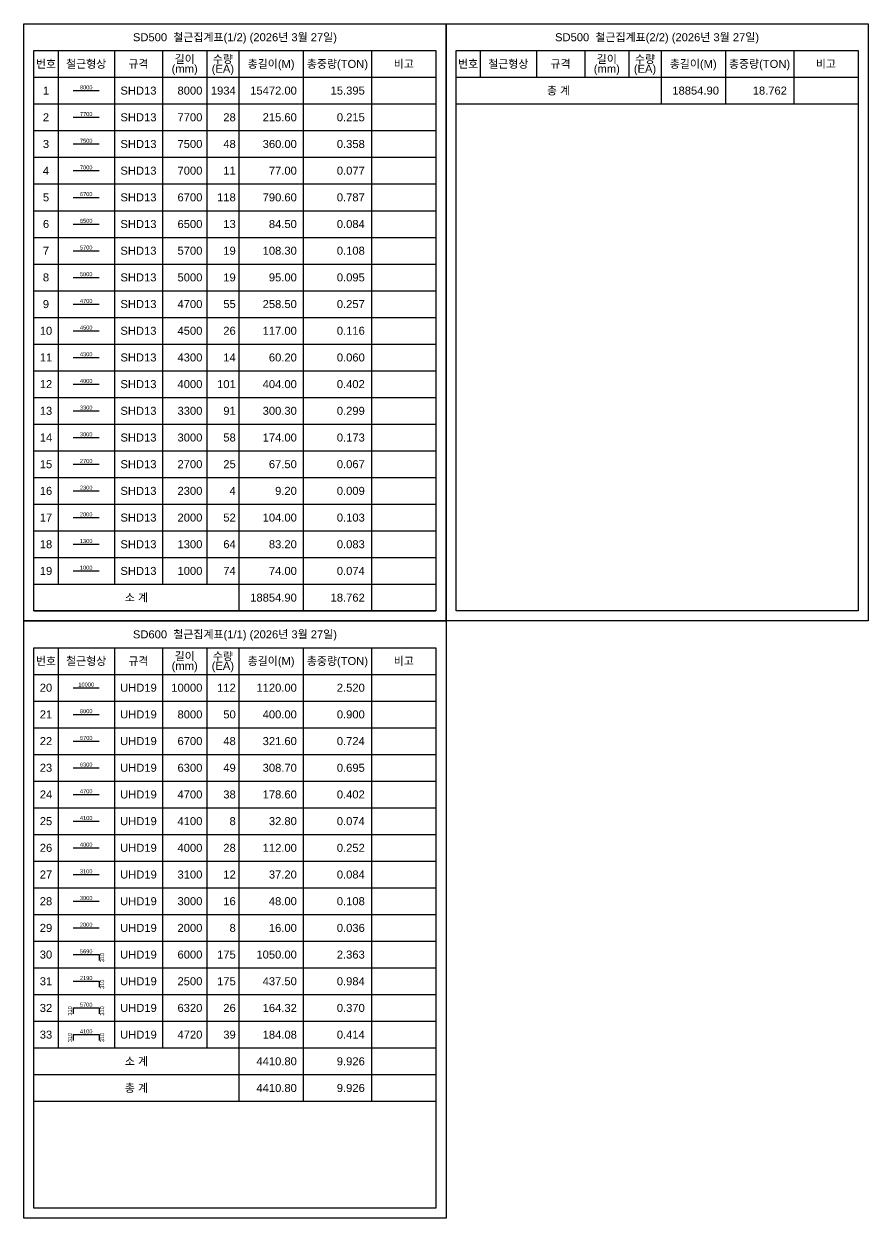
# Model space of a CAD drawing. Header units: millimetres. Extents: x 43843 to 1069877, y 60576 to 148433.
# Drawn here: x 1027877 to 1069877, y 72947 to 132347 of the extents above; entities that cross this region are included whole.
import ezdxf
from ezdxf.enums import TextEntityAlignment as Align

# ---------------------------------------------------------------- set-up
doc = ezdxf.new("R2010")
doc.units = ezdxf.units.MM
doc.layers.add('NX_TABLE', color=7, linetype='Continuous')
doc.styles.add('BarSetTxt', font='Arial.ttf', dxfattribs={"width": 0.4, "height": 353.85})

# ---------------------------------------------------------------- blocks, each defined once
blk = doc.blocks.new('2026-3-27-16-25-35-SD500-1-Shape1000+8000')
at = {"layer": 'NX_TABLE', "color": 7}
blk.add_line((750, 666.666667), (2050, 666.666667), dxfattribs=at)
at = {"layer": 'NX_TABLE', "color": 7, "style": 'BarSetTxt', "width": 0.8}
blk.add_text('8000', height=200, dxfattribs=at).set_placement((1400, 666.666667), align=Align.BOTTOM_CENTER)
blk = doc.blocks.new('2026-3-27-16-25-35-SD500-2-Shape1000+7700')
at = {"layer": 'NX_TABLE', "color": 7}
blk.add_line((750, 666.666667), (2050, 666.666667), dxfattribs=at)
at = {"layer": 'NX_TABLE', "color": 7, "style": 'BarSetTxt', "width": 0.8}
blk.add_text('7700', height=200, dxfattribs=at).set_placement((1400, 666.666667), align=Align.BOTTOM_CENTER)
blk = doc.blocks.new('2026-3-27-16-25-35-SD500-3-Shape1000+7500')
at = {"layer": 'NX_TABLE', "color": 7}
blk.add_line((750, 666.666667), (2050, 666.666667), dxfattribs=at)
at = {"layer": 'NX_TABLE', "color": 7, "style": 'BarSetTxt', "width": 0.8}
blk.add_text('7500', height=200, dxfattribs=at).set_placement((1400, 666.666667), align=Align.BOTTOM_CENTER)
blk = doc.blocks.new('2026-3-27-16-25-35-SD500-4-Shape1000+7000')
at = {"layer": 'NX_TABLE', "color": 7}
blk.add_line((750, 666.666667), (2050, 666.666667), dxfattribs=at)
at = {"layer": 'NX_TABLE', "color": 7, "style": 'BarSetTxt', "width": 0.8}
blk.add_text('7000', height=200, dxfattribs=at).set_placement((1400, 666.666667), align=Align.BOTTOM_CENTER)
blk = doc.blocks.new('2026-3-27-16-25-35-SD500-5-Shape1000+6700')
at = {"layer": 'NX_TABLE', "color": 7}
blk.add_line((750, 666.666667), (2050, 666.666667), dxfattribs=at)
at = {"layer": 'NX_TABLE', "color": 7, "style": 'BarSetTxt', "width": 0.8}
blk.add_text('6700', height=200, dxfattribs=at).set_placement((1400, 666.666667), align=Align.BOTTOM_CENTER)
blk = doc.blocks.new('2026-3-27-16-25-35-SD500-6-Shape1000+6500')
at = {"layer": 'NX_TABLE', "color": 7}
blk.add_line((750, 666.666667), (2050, 666.666667), dxfattribs=at)
at = {"layer": 'NX_TABLE', "color": 7, "style": 'BarSetTxt', "width": 0.8}
blk.add_text('6500', height=200, dxfattribs=at).set_placement((1400, 666.666667), align=Align.BOTTOM_CENTER)
blk = doc.blocks.new('2026-3-27-16-25-35-SD500-7-Shape1000+5700')
at = {"layer": 'NX_TABLE', "color": 7}
blk.add_line((750, 666.666667), (2050, 666.666667), dxfattribs=at)
at = {"layer": 'NX_TABLE', "color": 7, "style": 'BarSetTxt', "width": 0.8}
blk.add_text('5700', height=200, dxfattribs=at).set_placement((1400, 666.666667), align=Align.BOTTOM_CENTER)
blk = doc.blocks.new('2026-3-27-16-25-35-SD500-8-Shape1000+5000')
at = {"layer": 'NX_TABLE', "color": 7}
blk.add_line((750, 666.666667), (2050, 666.666667), dxfattribs=at)
at = {"layer": 'NX_TABLE', "color": 7, "style": 'BarSetTxt', "width": 0.8}
blk.add_text('5000', height=200, dxfattribs=at).set_placement((1400, 666.666667), align=Align.BOTTOM_CENTER)
blk = doc.blocks.new('2026-3-27-16-25-35-SD500-9-Shape1000+4700')
at = {"layer": 'NX_TABLE', "color": 7}
blk.add_line((750, 666.666667), (2050, 666.666667), dxfattribs=at)
at = {"layer": 'NX_TABLE', "color": 7, "style": 'BarSetTxt', "width": 0.8}
blk.add_text('4700', height=200, dxfattribs=at).set_placement((1400, 666.666667), align=Align.BOTTOM_CENTER)
blk = doc.blocks.new('2026-3-27-16-25-35-SD500-10-Shape1000+4500')
at = {"layer": 'NX_TABLE', "color": 7}
blk.add_line((750, 666.666667), (2050, 666.666667), dxfattribs=at)
at = {"layer": 'NX_TABLE', "color": 7, "style": 'BarSetTxt', "width": 0.8}
blk.add_text('4500', height=200, dxfattribs=at).set_placement((1400, 666.666667), align=Align.BOTTOM_CENTER)
blk = doc.blocks.new('2026-3-27-16-25-35-SD500-11-Shape1000+4300')
at = {"layer": 'NX_TABLE', "color": 7}
blk.add_line((750, 666.666667), (2050, 666.666667), dxfattribs=at)
at = {"layer": 'NX_TABLE', "color": 7, "style": 'BarSetTxt', "width": 0.8}
blk.add_text('4300', height=200, dxfattribs=at).set_placement((1400, 666.666667), align=Align.BOTTOM_CENTER)
blk = doc.blocks.new('2026-3-27-16-25-35-SD500-12-Shape1000+4000')
at = {"layer": 'NX_TABLE', "color": 7}
blk.add_line((750, 666.666667), (2050, 666.666667), dxfattribs=at)
at = {"layer": 'NX_TABLE', "color": 7, "style": 'BarSetTxt', "width": 0.8}
blk.add_text('4000', height=200, dxfattribs=at).set_placement((1400, 666.666667), align=Align.BOTTOM_CENTER)
blk = doc.blocks.new('2026-3-27-16-25-35-SD500-13-Shape1000+3300')
at = {"layer": 'NX_TABLE', "color": 7}
blk.add_line((750, 666.666667), (2050, 666.666667), dxfattribs=at)
at = {"layer": 'NX_TABLE', "color": 7, "style": 'BarSetTxt', "width": 0.8}
blk.add_text('3300', height=200, dxfattribs=at).set_placement((1400, 666.666667), align=Align.BOTTOM_CENTER)
blk = doc.blocks.new('2026-3-27-16-25-35-SD500-14-Shape1000+3000')
at = {"layer": 'NX_TABLE', "color": 7}
blk.add_line((750, 666.666667), (2050, 666.666667), dxfattribs=at)
at = {"layer": 'NX_TABLE', "color": 7, "style": 'BarSetTxt', "width": 0.8}
blk.add_text('3000', height=200, dxfattribs=at).set_placement((1400, 666.666667), align=Align.BOTTOM_CENTER)
blk = doc.blocks.new('2026-3-27-16-25-35-SD500-15-Shape1000+2700')
at = {"layer": 'NX_TABLE', "color": 7}
blk.add_line((750, 666.666667), (2050, 666.666667), dxfattribs=at)
at = {"layer": 'NX_TABLE', "color": 7, "style": 'BarSetTxt', "width": 0.8}
blk.add_text('2700', height=200, dxfattribs=at).set_placement((1400, 666.666667), align=Align.BOTTOM_CENTER)
blk = doc.blocks.new('2026-3-27-16-25-35-SD500-16-Shape1000+2300')
at = {"layer": 'NX_TABLE', "color": 7}
blk.add_line((750, 666.666667), (2050, 666.666667), dxfattribs=at)
at = {"layer": 'NX_TABLE', "color": 7, "style": 'BarSetTxt', "width": 0.8}
blk.add_text('2300', height=200, dxfattribs=at).set_placement((1400, 666.666667), align=Align.BOTTOM_CENTER)
blk = doc.blocks.new('2026-3-27-16-25-35-SD500-17-Shape1000+2000')
at = {"layer": 'NX_TABLE', "color": 7}
blk.add_line((750, 666.666667), (2050, 666.666667), dxfattribs=at)
at = {"layer": 'NX_TABLE', "color": 7, "style": 'BarSetTxt', "width": 0.8}
blk.add_text('2000', height=200, dxfattribs=at).set_placement((1400, 666.666667), align=Align.BOTTOM_CENTER)
blk = doc.blocks.new('2026-3-27-16-25-35-SD500-18-Shape1000+1300')
at = {"layer": 'NX_TABLE', "color": 7}
blk.add_line((750, 666.666667), (2050, 666.666667), dxfattribs=at)
at = {"layer": 'NX_TABLE', "color": 7, "style": 'BarSetTxt', "width": 0.8}
blk.add_text('1300', height=200, dxfattribs=at).set_placement((1400, 666.666667), align=Align.BOTTOM_CENTER)
blk = doc.blocks.new('2026-3-27-16-25-35-SD500-19-Shape1000+1000')
at = {"layer": 'NX_TABLE', "color": 7}
blk.add_line((750, 666.666667), (2050, 666.666667), dxfattribs=at)
at = {"layer": 'NX_TABLE', "color": 7, "style": 'BarSetTxt', "width": 0.8}
blk.add_text('1000', height=200, dxfattribs=at).set_placement((1400, 666.666667), align=Align.BOTTOM_CENTER)
blk = doc.blocks.new('SD500-2026-3-27-16-25-35-0')
at = {"layer": 'NX_TABLE', "color": 7}
for p, q in [((1700, -1327), (1700, -2655)), ((4500, -1327), (4500, -2655)), ((6900, -1327), (6900, -2655)), ((9100, -1327), (9100, -2655)), ((10700, -1327), (10700, -2655)), ((13900, -1327), (13900, -2655)), ((17300, -1327), (17300, -2655)), ((22700, -1327), (22700, -2655)), ((25500, -1327), (25500, -2655)), ((27900, -1327), (27900, -2655)), ((30100, -1327), (30100, -2655)), ((31700, -1327), (31700, -2655)), ((34900, -1327), (34900, -2655)), ((38300, -1327), (38300, -2655)), ((500, -2655), (20500, -2655)), ((1700, -2655), (1700, -3982)), ((4500, -2655), (4500, -3982)), ((6900, -2655), (6900, -3982)), ((9100, -2655), (9100, -3982)), ((10700, -2655), (10700, -3982)), ((13900, -2655), (13900, -3982)), ((17300, -2655), (17300, -3982)), ((21500, -2655), (41500, -2655)), ((31700, -2655), (31700, -3982)), ((34900, -2655), (34900, -3982)), ((38300, -2655), (38300, -3982)), ((500, -3982), (20500, -3982)), ((1700, -3982), (1700, -5309)), ((4500, -3982), (4500, -5309)), ((6900, -3982), (6900, -5309)), ((9100, -3982), (9100, -5309)), ((10700, -3982), (10700, -5309)), ((13900, -3982), (13900, -5309)), ((17300, -3982), (17300, -5309)), ((21500, -3982), (41500, -3982)), ((500, -5309), (20500, -5309)), ((1700, -5309), (1700, -6636)), ((4500, -5309), (4500, -6636)), ((6900, -5309), (6900, -6636)), ((9100, -5309), (9100, -6636)), ((10700, -5309), (10700, -6636)), ((13900, -5309), (13900, -6636)), ((17300, -5309), (17300, -6636)), ((500, -6636), (20500, -6636)), ((1700, -6636), (1700, -7964)), ((4500, -6636), (4500, -7964)), ((6900, -6636), (6900, -7964)), ((9100, -6636), (9100, -7964)), ((10700, -6636), (10700, -7964)), ((13900, -6636), (13900, -7964)), ((17300, -6636), (17300, -7964)), ((500, -7964), (20500, -7964)), ((1700, -7964), (1700, -9291)), ((4500, -7964), (4500, -9291)), ((6900, -7964), (6900, -9291)), ((9100, -7964), (9100, -9291)), ((10700, -7964), (10700, -9291)), ((13900, -7964), (13900, -9291)), ((17300, -7964), (17300, -9291)), ((500, -9291), (20500, -9291)), ((1700, -9291), (1700, -10618)), ((4500, -9291), (4500, -10618)), ((6900, -9291), (6900, -10618)), ((9100, -9291), (9100, -10618)), ((10700, -9291), (10700, -10618)), ((13900, -9291), (13900, -10618)), ((17300, -9291), (17300, -10618)), ((500, -10618), (20500, -10618)), ((1700, -10618), (1700, -11945)), ((4500, -10618), (4500, -11945)), ((6900, -10618), (6900, -11945)), ((9100, -10618), (9100, -11945)), ((10700, -10618), (10700, -11945)), ((13900, -10618), (13900, -11945)), ((17300, -10618), (17300, -11945)), ((500, -11945), (20500, -11945)), ((1700, -11945), (1700, -13273)), ((4500, -11945), (4500, -13273)), ((6900, -11945), (6900, -13273)), ((9100, -11945), (9100, -13273)), ((10700, -11945), (10700, -13273)), ((13900, -11945), (13900, -13273)), ((17300, -11945), (17300, -13273)), ((500, -13273), (20500, -13273)), ((1700, -13273), (1700, -14600)), ((4500, -13273), (4500, -14600)), ((6900, -13273), (6900, -14600)), ((9100, -13273), (9100, -14600)), ((10700, -13273), (10700, -14600)), ((13900, -13273), (13900, -14600)), ((17300, -13273), (17300, -14600)), ((500, -14600), (20500, -14600)), ((1700, -14600), (1700, -15927)), ((4500, -14600), (4500, -15927)), ((6900, -14600), (6900, -15927)), ((9100, -14600), (9100, -15927)), ((10700, -14600), (10700, -15927)), ((13900, -14600), (13900, -15927)), ((17300, -14600), (17300, -15927)), ((500, -15927), (20500, -15927)), ((1700, -15927), (1700, -17255)), ((4500, -15927), (4500, -17255)), ((6900, -15927), (6900, -17255)), ((9100, -15927), (9100, -17255)), ((10700, -15927), (10700, -17255)), ((13900, -15927), (13900, -17255)), ((17300, -15927), (17300, -17255)), ((500, -17255), (20500, -17255)), ((1700, -17255), (1700, -18582)), ((4500, -17255), (4500, -18582)), ((6900, -17255), (6900, -18582)), ((9100, -17255), (9100, -18582)), ((10700, -17255), (10700, -18582)), ((13900, -17255), (13900, -18582)), ((17300, -17255), (17300, -18582)), ((500, -18582), (20500, -18582)), ((1700, -18582), (1700, -19909)), ((4500, -18582), (4500, -19909)), ((6900, -18582), (6900, -19909)), ((9100, -18582), (9100, -19909)), ((10700, -18582), (10700, -19909)), ((13900, -18582), (13900, -19909)), ((17300, -18582), (17300, -19909)), ((500, -19909), (20500, -19909)), ((1700, -19909), (1700, -21236)), ((4500, -19909), (4500, -21236)), ((6900, -19909), (6900, -21236)), ((9100, -19909), (9100, -21236)), ((10700, -19909), (10700, -21236)), ((13900, -19909), (13900, -21236)), ((17300, -19909), (17300, -21236)), ((500, -21236), (20500, -21236)), ((1700, -21236), (1700, -22564)), ((4500, -21236), (4500, -22564)), ((6900, -21236), (6900, -22564)), ((9100, -21236), (9100, -22564)), ((10700, -21236), (10700, -22564)), ((13900, -21236), (13900, -22564)), ((17300, -21236), (17300, -22564)), ((500, -22564), (20500, -22564)), ((1700, -22564), (1700, -23891)), ((4500, -22564), (4500, -23891)), ((6900, -22564), (6900, -23891)), ((9100, -22564), (9100, -23891)), ((10700, -22564), (10700, -23891)), ((13900, -22564), (13900, -23891)), ((17300, -22564), (17300, -23891)), ((500, -23891), (20500, -23891)), ((1700, -23891), (1700, -25218)), ((4500, -23891), (4500, -25218)), ((6900, -23891), (6900, -25218)), ((9100, -23891), (9100, -25218)), ((10700, -23891), (10700, -25218)), ((13900, -23891), (13900, -25218)), ((17300, -23891), (17300, -25218)), ((500, -25218), (20500, -25218)), ((1700, -25218), (1700, -26545)), ((4500, -25218), (4500, -26545)), ((6900, -25218), (6900, -26545)), ((9100, -25218), (9100, -26545)), ((10700, -25218), (10700, -26545)), ((13900, -25218), (13900, -26545)), ((17300, -25218), (17300, -26545)), ((500, -26545), (20500, -26545)), ((1700, -26545), (1700, -27873)), ((4500, -26545), (4500, -27873)), ((6900, -26545), (6900, -27873)), ((9100, -26545), (9100, -27873)), ((10700, -26545), (10700, -27873)), ((13900, -26545), (13900, -27873)), ((17300, -26545), (17300, -27873)), ((500, -27873), (20500, -27873)), ((10700, -27873), (10700, -29200)), ((13900, -27873), (13900, -29200)), ((17300, -27873), (17300, -29200)), ((500, -29200), (20500, -29200))]:
    blk.add_line(p, q, dxfattribs=at)
for points in [[(0, 0), (21000, 0), (21000, -29700), (0, -29700)], [(21000, 0), (42000, 0), (42000, -29700), (21000, -29700)], [(500, -1327), (20500, -1327), (20500, -29200), (500, -29200)], [(21500, -1327), (41500, -1327), (41500, -29200), (21500, -29200)]]:
    blk.add_lwpolyline(points, close=True, dxfattribs=at)
at = {"layer": 'NX_TABLE', "yscale": 0.9949570669210848}
for name, p in [('2026-3-27-16-25-35-SD500-1-Shape1000+8000', (1700, -3982)), ('2026-3-27-16-25-35-SD500-2-Shape1000+7700', (1700, -5309)), ('2026-3-27-16-25-35-SD500-3-Shape1000+7500', (1700, -6636)), ('2026-3-27-16-25-35-SD500-4-Shape1000+7000', (1700, -7964)), ('2026-3-27-16-25-35-SD500-5-Shape1000+6700', (1700, -9291)), ('2026-3-27-16-25-35-SD500-6-Shape1000+6500', (1700, -10618)), ('2026-3-27-16-25-35-SD500-7-Shape1000+5700', (1700, -11945)), ('2026-3-27-16-25-35-SD500-8-Shape1000+5000', (1700, -13273)), ('2026-3-27-16-25-35-SD500-9-Shape1000+4700', (1700, -14600)), ('2026-3-27-16-25-35-SD500-10-Shape1000+4500', (1700, -15927)), ('2026-3-27-16-25-35-SD500-11-Shape1000+4300', (1700, -17255)), ('2026-3-27-16-25-35-SD500-12-Shape1000+4000', (1700, -18582)), ('2026-3-27-16-25-35-SD500-13-Shape1000+3300', (1700, -19909)), ('2026-3-27-16-25-35-SD500-14-Shape1000+3000', (1700, -21236)), ('2026-3-27-16-25-35-SD500-15-Shape1000+2700', (1700, -22564)), ('2026-3-27-16-25-35-SD500-16-Shape1000+2300', (1700, -23891)), ('2026-3-27-16-25-35-SD500-17-Shape1000+2000', (1700, -25218)), ('2026-3-27-16-25-35-SD500-18-Shape1000+1300', (1700, -26545)), ('2026-3-27-16-25-35-SD500-19-Shape1000+1000', (1700, -27873))]:
    blk.add_blockref(name, p, dxfattribs=at)
at = {"layer": 'NX_TABLE', "color": 7, "style": 'BarSetTxt'}
for s, height, p in [('SD500  철근집계표(1/2) (2026년 3월 27일)', 398.18, (10500, -664)), ('SD500  철근집계표(2/2) (2026년 3월 27일)', 398.18, (31500, -664)), ('번호', 398.2, (1100, -1991)), ('철근형상', 398.2, (3100, -1991)), ('규격', 398.2, (5700, -1991)), ('길이', 398.2, (8000, -1752)), ('수량', 398.2, (9900, -1752)), ('총길이(M)', 398.2, (12300, -1991)), ('총중량(TON)', 398.2, (15600, -1991)), ('비고', 398.2, (18900, -1991)), ('번호', 398.2, (22100, -1991)), ('철근형상', 398.2, (24100, -1991)), ('규격', 398.2, (26700, -1991)), ('길이', 398.2, (29000, -1752)), ('수량', 398.2, (30900, -1752)), ('총길이(M)', 398.2, (33300, -1991)), ('총중량(TON)', 398.2, (36600, -1991)), ('비고', 398.2, (39900, -1991)), ('(mm)', 398.2, (8000, -2230)), ('(EA)', 398.2, (9900, -2230)), ('(mm)', 398.2, (29000, -2230)), ('(EA)', 398.2, (30900, -2230)), ('1', 398, (1100, -3318)), ('SHD13', 398.2, (5700, -3318)), ('총 계', 398.2, (26600, -3318)), ('2', 398, (1100, -4645)), ('SHD13', 398.2, (5700, -4645)), ('3', 398, (1100, -5973)), ('SHD13', 398.2, (5700, -5973)), ('4', 398, (1100, -7300)), ('SHD13', 398.2, (5700, -7300)), ('5', 398, (1100, -8627)), ('SHD13', 398.2, (5700, -8627)), ('6', 398, (1100, -9955)), ('SHD13', 398.2, (5700, -9955)), ('7', 398, (1100, -11282)), ('SHD13', 398.2, (5700, -11282)), ('8', 398, (1100, -12609)), ('SHD13', 398.2, (5700, -12609)), ('9', 398, (1100, -13936)), ('SHD13', 398.2, (5700, -13936)), ('10', 398.2, (1100, -15264)), ('SHD13', 398.2, (5700, -15264)), ('11', 398.2, (1100, -16591)), ('SHD13', 398.2, (5700, -16591)), ('12', 398.2, (1100, -17918)), ('SHD13', 398.2, (5700, -17918)), ('13', 398.2, (1100, -19245)), ('SHD13', 398.2, (5700, -19245)), ('14', 398.2, (1100, -20573)), ('SHD13', 398.2, (5700, -20573)), ('15', 398.2, (1100, -21900)), ('SHD13', 398.2, (5700, -21900)), ('16', 398.2, (1100, -23227)), ('SHD13', 398.2, (5700, -23227)), ('SHD13', 398.2, (5700, -24555)), ('17', 398.2, (1100, -24555)), ('18', 398.2, (1100, -25882)), ('SHD13', 398.2, (5700, -25882)), ('19', 398.2, (1100, -27209)), ('SHD13', 398.2, (5700, -27209)), ('소 계', 398.2, (5600, -28536))]:
    blk.add_text(s, height=height, dxfattribs=at).set_placement(p, align=Align.MIDDLE_CENTER)
for s, height, p in [('8000', 398.2, (8880, -3318)), ('1934', 398.2, (10540, -3318)), ('15472.00', 398.2, (13580, -3318)), ('15.395', 398.2, (16960, -3318)), ('18854.90', 398.2, (34580, -3318)), ('18.762', 398.2, (37960, -3318)), ('7700', 398.2, (8880, -4645)), ('28', 398.2, (10540, -4645)), ('215.60', 398.2, (13580, -4645)), ('0.215', 398.2, (16960, -4645)), ('7500', 398.2, (8880, -5973)), ('48', 398.2, (10540, -5973)), ('360.00', 398.2, (13580, -5973)), ('0.358', 398.2, (16960, -5973)), ('7000', 398.2, (8880, -7300)), ('11', 398.2, (10540, -7300)), ('77.00', 398.2, (13580, -7300)), ('0.077', 398.2, (16960, -7300)), ('6700', 398.2, (8880, -8627)), ('118', 398.2, (10540, -8627)), ('790.60', 398.2, (13580, -8627)), ('0.787', 398.2, (16960, -8627)), ('6500', 398.2, (8880, -9955)), ('13', 398.2, (10540, -9955)), ('84.50', 398.2, (13580, -9955)), ('0.084', 398.2, (16960, -9955)), ('5700', 398.2, (8880, -11282)), ('19', 398.2, (10540, -11282)), ('108.30', 398.2, (13580, -11282)), ('0.108', 398.2, (16960, -11282)), ('5000', 398.2, (8880, -12609)), ('19', 398.2, (10540, -12609)), ('95.00', 398.2, (13580, -12609)), ('0.095', 398.2, (16960, -12609)), ('4700', 398.2, (8880, -13936)), ('55', 398.2, (10540, -13936)), ('258.50', 398.2, (13580, -13936)), ('0.257', 398.2, (16960, -13936)), ('4500', 398.2, (8880, -15264)), ('26', 398.2, (10540, -15264)), ('117.00', 398.2, (13580, -15264)), ('0.116', 398.2, (16960, -15264)), ('4300', 398.2, (8880, -16591)), ('14', 398.2, (10540, -16591)), ('60.20', 398.2, (13580, -16591)), ('0.060', 398.2, (16960, -16591)), ('4000', 398.2, (8880, -17918)), ('101', 398.2, (10540, -17918)), ('404.00', 398.2, (13580, -17918)), ('0.402', 398.2, (16960, -17918)), ('3300', 398.2, (8880, -19245)), ('91', 398.2, (10540, -19245)), ('300.30', 398.2, (13580, -19245)), ('0.299', 398.2, (16960, -19245)), ('3000', 398.2, (8880, -20573)), ('58', 398.2, (10540, -20573)), ('174.00', 398.2, (13580, -20573)), ('0.173', 398.2, (16960, -20573)), ('2700', 398.2, (8880, -21900)), ('25', 398.2, (10540, -21900)), ('67.50', 398.2, (13580, -21900)), ('0.067', 398.2, (16960, -21900)), ('2300', 398.2, (8880, -23227)), ('4', 398, (10540, -23227)), ('9.20', 398.2, (13580, -23227)), ('0.009', 398.2, (16960, -23227)), ('2000', 398.2, (8880, -24555)), ('52', 398.2, (10540, -24555)), ('104.00', 398.2, (13580, -24555)), ('0.103', 398.2, (16960, -24555)), ('1300', 398.2, (8880, -25882)), ('64', 398.2, (10540, -25882)), ('83.20', 398.2, (13580, -25882)), ('0.083', 398.2, (16960, -25882)), ('1000', 398.2, (8880, -27209)), ('74', 398.2, (10540, -27209)), ('74.00', 398.2, (13580, -27209)), ('0.074', 398.2, (16960, -27209)), ('18854.90', 398.2, (13580, -28536)), ('18.762', 398.2, (16960, -28536))]:
    blk.add_text(s, height=height, dxfattribs=at).set_placement(p, align=Align.MIDDLE_RIGHT)
blk = doc.blocks.new('2026-3-27-16-25-35-SD600-20-Shape1000+10000')
at = {"layer": 'NX_TABLE', "color": 7}
blk.add_line((750, 666.666667), (2050, 666.666667), dxfattribs=at)
at = {"layer": 'NX_TABLE', "color": 7, "style": 'BarSetTxt', "width": 0.8}
blk.add_text('10000', height=200, dxfattribs=at).set_placement((1400, 666.666667), align=Align.BOTTOM_CENTER)
blk = doc.blocks.new('2026-3-27-16-25-35-SD600-21-Shape1000+8000')
at = {"layer": 'NX_TABLE', "color": 7}
blk.add_line((750, 666.666667), (2050, 666.666667), dxfattribs=at)
at = {"layer": 'NX_TABLE', "color": 7, "style": 'BarSetTxt', "width": 0.8}
blk.add_text('8000', height=200, dxfattribs=at).set_placement((1400, 666.666667), align=Align.BOTTOM_CENTER)
blk = doc.blocks.new('2026-3-27-16-25-35-SD600-22-Shape1000+6700')
at = {"layer": 'NX_TABLE', "color": 7}
blk.add_line((750, 666.666667), (2050, 666.666667), dxfattribs=at)
at = {"layer": 'NX_TABLE', "color": 7, "style": 'BarSetTxt', "width": 0.8}
blk.add_text('6700', height=200, dxfattribs=at).set_placement((1400, 666.666667), align=Align.BOTTOM_CENTER)
blk = doc.blocks.new('2026-3-27-16-25-35-SD600-23-Shape1000+6300')
at = {"layer": 'NX_TABLE', "color": 7}
blk.add_line((750, 666.666667), (2050, 666.666667), dxfattribs=at)
at = {"layer": 'NX_TABLE', "color": 7, "style": 'BarSetTxt', "width": 0.8}
blk.add_text('6300', height=200, dxfattribs=at).set_placement((1400, 666.666667), align=Align.BOTTOM_CENTER)
blk = doc.blocks.new('2026-3-27-16-25-35-SD600-24-Shape1000+4700')
at = {"layer": 'NX_TABLE', "color": 7}
blk.add_line((750, 666.666667), (2050, 666.666667), dxfattribs=at)
at = {"layer": 'NX_TABLE', "color": 7, "style": 'BarSetTxt', "width": 0.8}
blk.add_text('4700', height=200, dxfattribs=at).set_placement((1400, 666.666667), align=Align.BOTTOM_CENTER)
blk = doc.blocks.new('2026-3-27-16-25-35-SD600-25-Shape1000+4100')
at = {"layer": 'NX_TABLE', "color": 7}
blk.add_line((750, 666.666667), (2050, 666.666667), dxfattribs=at)
at = {"layer": 'NX_TABLE', "color": 7, "style": 'BarSetTxt', "width": 0.8}
blk.add_text('4100', height=200, dxfattribs=at).set_placement((1400, 666.666667), align=Align.BOTTOM_CENTER)
blk = doc.blocks.new('2026-3-27-16-25-35-SD600-26-Shape1000+4000')
at = {"layer": 'NX_TABLE', "color": 7}
blk.add_line((750, 666.666667), (2050, 666.666667), dxfattribs=at)
at = {"layer": 'NX_TABLE', "color": 7, "style": 'BarSetTxt', "width": 0.8}
blk.add_text('4000', height=200, dxfattribs=at).set_placement((1400, 666.666667), align=Align.BOTTOM_CENTER)
blk = doc.blocks.new('2026-3-27-16-25-35-SD600-27-Shape1000+3100')
at = {"layer": 'NX_TABLE', "color": 7}
blk.add_line((750, 666.666667), (2050, 666.666667), dxfattribs=at)
at = {"layer": 'NX_TABLE', "color": 7, "style": 'BarSetTxt', "width": 0.8}
blk.add_text('3100', height=200, dxfattribs=at).set_placement((1400, 666.666667), align=Align.BOTTOM_CENTER)
blk = doc.blocks.new('2026-3-27-16-25-35-SD600-28-Shape1000+3000')
at = {"layer": 'NX_TABLE', "color": 7}
blk.add_line((750, 666.666667), (2050, 666.666667), dxfattribs=at)
at = {"layer": 'NX_TABLE', "color": 7, "style": 'BarSetTxt', "width": 0.8}
blk.add_text('3000', height=200, dxfattribs=at).set_placement((1400, 666.666667), align=Align.BOTTOM_CENTER)
blk = doc.blocks.new('2026-3-27-16-25-35-SD600-29-Shape1000+2000')
at = {"layer": 'NX_TABLE', "color": 7}
blk.add_line((750, 666.666667), (2050, 666.666667), dxfattribs=at)
at = {"layer": 'NX_TABLE', "color": 7, "style": 'BarSetTxt', "width": 0.8}
blk.add_text('2000', height=200, dxfattribs=at).set_placement((1400, 666.666667), align=Align.BOTTOM_CENTER)
blk = doc.blocks.new('2026-3-27-16-25-35-SD600-30-Shape1003+5690+310')
at = {"layer": 'NX_TABLE', "color": 7}
for p, q in [((750, 666.666667), (2050, 666.666667)), ((2050, 666.666667), (2050, 366.666667))]:
    blk.add_line(p, q, dxfattribs=at)
at = {"layer": 'NX_TABLE', "color": 7, "style": 'BarSetTxt', "width": 0.8}
blk.add_text('5690', height=200, dxfattribs=at).set_placement((1400, 666.666667), align=Align.BOTTOM_CENTER)
blk.add_text('310', height=200, rotation=90, dxfattribs=at).set_placement((2093.849003, 516.666667), align=Align.TOP_CENTER)
blk = doc.blocks.new('2026-3-27-16-25-35-SD600-31-Shape1003+2190+310')
at = {"layer": 'NX_TABLE', "color": 7}
for p, q in [((750, 666.666667), (2050, 666.666667)), ((2050, 666.666667), (2050, 366.666667))]:
    blk.add_line(p, q, dxfattribs=at)
at = {"layer": 'NX_TABLE', "color": 7, "style": 'BarSetTxt', "width": 0.8}
blk.add_text('2190', height=200, dxfattribs=at).set_placement((1400, 666.666667), align=Align.BOTTOM_CENTER)
blk.add_text('310', height=200, rotation=90, dxfattribs=at).set_placement((2093.849003, 516.666667), align=Align.TOP_CENTER)
blk = doc.blocks.new('2026-3-27-16-25-35-SD600-32-Shape1006+310+5700+310')
at = {"layer": 'NX_TABLE', "color": 7}
for p, q in [((750, 666.666667), (750, 366.666667)), ((750, 666.666667), (2050, 666.666667)), ((2050, 666.666667), (2050, 366.666667))]:
    blk.add_line(p, q, dxfattribs=at)
at = {"layer": 'NX_TABLE', "color": 7, "style": 'BarSetTxt', "width": 0.8}
blk.add_text('310', height=200, rotation=90, dxfattribs=at).set_placement((750, 516.666667), align=Align.BOTTOM_CENTER)
blk.add_text('5700', height=200, dxfattribs=at).set_placement((1400, 666.666667), align=Align.BOTTOM_CENTER)
blk.add_text('310', height=200, rotation=90, dxfattribs=at).set_placement((2093.849003, 516.666667), align=Align.TOP_CENTER)
blk = doc.blocks.new('2026-3-27-16-25-35-SD600-33-Shape1006+310+4100+310')
at = {"layer": 'NX_TABLE', "color": 7}
for p, q in [((750, 666.666667), (750, 366.666667)), ((750, 666.666667), (2050, 666.666667)), ((2050, 666.666667), (2050, 366.666667))]:
    blk.add_line(p, q, dxfattribs=at)
at = {"layer": 'NX_TABLE', "color": 7, "style": 'BarSetTxt', "width": 0.8}
blk.add_text('310', height=200, rotation=90, dxfattribs=at).set_placement((750, 516.666667), align=Align.BOTTOM_CENTER)
blk.add_text('4100', height=200, dxfattribs=at).set_placement((1400, 666.666667), align=Align.BOTTOM_CENTER)
blk.add_text('310', height=200, rotation=90, dxfattribs=at).set_placement((2093.849003, 516.666667), align=Align.TOP_CENTER)
blk = doc.blocks.new('SD600-2026-3-27-16-25-35-0')
at = {"layer": 'NX_TABLE', "color": 7}
for p, q in [((1700, -1327), (1700, -2655)), ((4500, -1327), (4500, -2655)), ((6900, -1327), (6900, -2655)), ((9100, -1327), (9100, -2655)), ((10700, -1327), (10700, -2655)), ((13900, -1327), (13900, -2655)), ((17300, -1327), (17300, -2655)), ((500, -2655), (20500, -2655)), ((1700, -2655), (1700, -3982)), ((4500, -2655), (4500, -3982)), ((6900, -2655), (6900, -3982)), ((9100, -2655), (9100, -3982)), ((10700, -2655), (10700, -3982)), ((13900, -2655), (13900, -3982)), ((17300, -2655), (17300, -3982)), ((500, -3982), (20500, -3982)), ((1700, -3982), (1700, -5309)), ((4500, -3982), (4500, -5309)), ((6900, -3982), (6900, -5309)), ((9100, -3982), (9100, -5309)), ((10700, -3982), (10700, -5309)), ((13900, -3982), (13900, -5309)), ((17300, -3982), (17300, -5309)), ((500, -5309), (20500, -5309)), ((1700, -5309), (1700, -6636)), ((4500, -5309), (4500, -6636)), ((6900, -5309), (6900, -6636)), ((9100, -5309), (9100, -6636)), ((10700, -5309), (10700, -6636)), ((13900, -5309), (13900, -6636)), ((17300, -5309), (17300, -6636)), ((500, -6636), (20500, -6636)), ((1700, -6636), (1700, -7964)), ((4500, -6636), (4500, -7964)), ((6900, -6636), (6900, -7964)), ((9100, -6636), (9100, -7964)), ((10700, -6636), (10700, -7964)), ((13900, -6636), (13900, -7964)), ((17300, -6636), (17300, -7964)), ((500, -7964), (20500, -7964)), ((1700, -7964), (1700, -9291)), ((4500, -7964), (4500, -9291)), ((6900, -7964), (6900, -9291)), ((9100, -7964), (9100, -9291)), ((10700, -7964), (10700, -9291)), ((13900, -7964), (13900, -9291)), ((17300, -7964), (17300, -9291)), ((500, -9291), (20500, -9291)), ((1700, -9291), (1700, -10618)), ((4500, -9291), (4500, -10618)), ((6900, -9291), (6900, -10618)), ((9100, -9291), (9100, -10618)), ((10700, -9291), (10700, -10618)), ((13900, -9291), (13900, -10618)), ((17300, -9291), (17300, -10618)), ((500, -10618), (20500, -10618)), ((1700, -10618), (1700, -11945)), ((4500, -10618), (4500, -11945)), ((6900, -10618), (6900, -11945)), ((9100, -10618), (9100, -11945)), ((10700, -10618), (10700, -11945)), ((13900, -10618), (13900, -11945)), ((17300, -10618), (17300, -11945)), ((500, -11945), (20500, -11945)), ((1700, -11945), (1700, -13273)), ((4500, -11945), (4500, -13273)), ((6900, -11945), (6900, -13273)), ((9100, -11945), (9100, -13273)), ((10700, -11945), (10700, -13273)), ((13900, -11945), (13900, -13273)), ((17300, -11945), (17300, -13273)), ((500, -13273), (20500, -13273)), ((1700, -13273), (1700, -14600)), ((4500, -13273), (4500, -14600)), ((6900, -13273), (6900, -14600)), ((9100, -13273), (9100, -14600)), ((10700, -13273), (10700, -14600)), ((13900, -13273), (13900, -14600)), ((17300, -13273), (17300, -14600)), ((500, -14600), (20500, -14600)), ((1700, -14600), (1700, -15927)), ((4500, -14600), (4500, -15927)), ((6900, -14600), (6900, -15927)), ((9100, -14600), (9100, -15927)), ((10700, -14600), (10700, -15927)), ((13900, -14600), (13900, -15927)), ((17300, -14600), (17300, -15927)), ((500, -15927), (20500, -15927)), ((1700, -15927), (1700, -17255)), ((4500, -15927), (4500, -17255)), ((6900, -15927), (6900, -17255)), ((9100, -15927), (9100, -17255)), ((10700, -15927), (10700, -17255)), ((13900, -15927), (13900, -17255)), ((17300, -15927), (17300, -17255)), ((500, -17255), (20500, -17255)), ((1700, -17255), (1700, -18582)), ((4500, -17255), (4500, -18582)), ((6900, -17255), (6900, -18582)), ((9100, -17255), (9100, -18582)), ((10700, -17255), (10700, -18582)), ((13900, -17255), (13900, -18582)), ((17300, -17255), (17300, -18582)), ((500, -18582), (20500, -18582)), ((1700, -18582), (1700, -19909)), ((4500, -18582), (4500, -19909)), ((6900, -18582), (6900, -19909)), ((9100, -18582), (9100, -19909)), ((10700, -18582), (10700, -19909)), ((13900, -18582), (13900, -19909)), ((17300, -18582), (17300, -19909)), ((500, -19909), (20500, -19909)), ((1700, -19909), (1700, -21236)), ((4500, -19909), (4500, -21236)), ((6900, -19909), (6900, -21236)), ((9100, -19909), (9100, -21236)), ((10700, -19909), (10700, -21236)), ((13900, -19909), (13900, -21236)), ((17300, -19909), (17300, -21236)), ((500, -21236), (20500, -21236)), ((10700, -21236), (10700, -22564)), ((13900, -21236), (13900, -22564)), ((17300, -21236), (17300, -22564)), ((500, -22564), (20500, -22564)), ((10700, -22564), (10700, -23891)), ((13900, -22564), (13900, -23891)), ((17300, -22564), (17300, -23891)), ((500, -23891), (20500, -23891))]:
    blk.add_line(p, q, dxfattribs=at)
for points in [[(0, 0), (21000, 0), (21000, -29700), (0, -29700)], [(500, -1327), (20500, -1327), (20500, -29200), (500, -29200)]]:
    blk.add_lwpolyline(points, close=True, dxfattribs=at)
at = {"layer": 'NX_TABLE', "yscale": 0.9949570669210848}
for name, p in [('2026-3-27-16-25-35-SD600-20-Shape1000+10000', (1700, -3982)), ('2026-3-27-16-25-35-SD600-21-Shape1000+8000', (1700, -5309)), ('2026-3-27-16-25-35-SD600-22-Shape1000+6700', (1700, -6636)), ('2026-3-27-16-25-35-SD600-23-Shape1000+6300', (1700, -7964)), ('2026-3-27-16-25-35-SD600-24-Shape1000+4700', (1700, -9291)), ('2026-3-27-16-25-35-SD600-25-Shape1000+4100', (1700, -10618)), ('2026-3-27-16-25-35-SD600-26-Shape1000+4000', (1700, -11945)), ('2026-3-27-16-25-35-SD600-27-Shape1000+3100', (1700, -13273)), ('2026-3-27-16-25-35-SD600-28-Shape1000+3000', (1700, -14600)), ('2026-3-27-16-25-35-SD600-29-Shape1000+2000', (1700, -15927)), ('2026-3-27-16-25-35-SD600-30-Shape1003+5690+310', (1700, -17255)), ('2026-3-27-16-25-35-SD600-31-Shape1003+2190+310', (1700, -18582)), ('2026-3-27-16-25-35-SD600-32-Shape1006+310+5700+310', (1700, -19909)), ('2026-3-27-16-25-35-SD600-33-Shape1006+310+4100+310', (1700, -21236))]:
    blk.add_blockref(name, p, dxfattribs=at)
at = {"layer": 'NX_TABLE', "color": 7, "style": 'BarSetTxt'}
for s, height, p in [('SD600  철근집계표(1/1) (2026년 3월 27일)', 398.18, (10500, -664)), ('번호', 398.2, (1100, -1991)), ('철근형상', 398.2, (3100, -1991)), ('규격', 398.2, (5700, -1991)), ('길이', 398.2, (8000, -1752)), ('수량', 398.2, (9900, -1752)), ('총길이(M)', 398.2, (12300, -1991)), ('총중량(TON)', 398.2, (15600, -1991)), ('비고', 398.2, (18900, -1991)), ('(mm)', 398.2, (8000, -2230)), ('(EA)', 398.2, (9900, -2230)), ('20', 398.2, (1100, -3318)), ('UHD19', 398.2, (5700, -3318)), ('21', 398.2, (1100, -4645)), ('UHD19', 398.2, (5700, -4645)), ('22', 398.2, (1100, -5973)), ('UHD19', 398.2, (5700, -5973)), ('23', 398.2, (1100, -7300)), ('UHD19', 398.2, (5700, -7300)), ('24', 398.2, (1100, -8627)), ('UHD19', 398.2, (5700, -8627)), ('25', 398.2, (1100, -9955)), ('UHD19', 398.2, (5700, -9955)), ('26', 398.2, (1100, -11282)), ('UHD19', 398.2, (5700, -11282)), ('27', 398.2, (1100, -12609)), ('UHD19', 398.2, (5700, -12609)), ('28', 398.2, (1100, -13936)), ('UHD19', 398.2, (5700, -13936)), ('29', 398.2, (1100, -15264)), ('UHD19', 398.2, (5700, -15264)), ('30', 398.2, (1100, -16591)), ('UHD19', 398.2, (5700, -16591)), ('31', 398.2, (1100, -17918)), ('UHD19', 398.2, (5700, -17918)), ('32', 398.2, (1100, -19245)), ('UHD19', 398.2, (5700, -19245)), ('33', 398.2, (1100, -20573)), ('UHD19', 398.2, (5700, -20573)), ('소 계', 398.2, (5600, -21900)), ('총 계', 398.2, (5600, -23227))]:
    blk.add_text(s, height=height, dxfattribs=at).set_placement(p, align=Align.MIDDLE_CENTER)
for s, height, p in [('10000', 398.2, (8880, -3318)), ('112', 398.2, (10540, -3318)), ('1120.00', 398.2, (13580, -3318)), ('2.520', 398.2, (16960, -3318)), ('8000', 398.2, (8880, -4645)), ('50', 398.2, (10540, -4645)), ('400.00', 398.2, (13580, -4645)), ('0.900', 398.2, (16960, -4645)), ('6700', 398.2, (8880, -5973)), ('48', 398.2, (10540, -5973)), ('321.60', 398.2, (13580, -5973)), ('0.724', 398.2, (16960, -5973)), ('6300', 398.2, (8880, -7300)), ('49', 398.2, (10540, -7300)), ('308.70', 398.2, (13580, -7300)), ('0.695', 398.2, (16960, -7300)), ('4700', 398.2, (8880, -8627)), ('38', 398.2, (10540, -8627)), ('178.60', 398.2, (13580, -8627)), ('0.402', 398.2, (16960, -8627)), ('4100', 398.2, (8880, -9955)), ('8', 398, (10540, -9955)), ('32.80', 398.2, (13580, -9955)), ('0.074', 398.2, (16960, -9955)), ('4000', 398.2, (8880, -11282)), ('28', 398.2, (10540, -11282)), ('112.00', 398.2, (13580, -11282)), ('0.252', 398.2, (16960, -11282)), ('3100', 398.2, (8880, -12609)), ('12', 398.2, (10540, -12609)), ('37.20', 398.2, (13580, -12609)), ('0.084', 398.2, (16960, -12609)), ('3000', 398.2, (8880, -13936)), ('16', 398.2, (10540, -13936)), ('48.00', 398.2, (13580, -13936)), ('0.108', 398.2, (16960, -13936)), ('2000', 398.2, (8880, -15264)), ('8', 398, (10540, -15264)), ('16.00', 398.2, (13580, -15264)), ('0.036', 398.2, (16960, -15264)), ('6000', 398.2, (8880, -16591)), ('175', 398.2, (10540, -16591)), ('1050.00', 398.2, (13580, -16591)), ('2.363', 398.2, (16960, -16591)), ('2500', 398.2, (8880, -17918)), ('175', 398.2, (10540, -17918)), ('437.50', 398.2, (13580, -17918)), ('0.984', 398.2, (16960, -17918)), ('6320', 398.2, (8880, -19245)), ('26', 398.2, (10540, -19245)), ('164.32', 398.2, (13580, -19245)), ('0.370', 398.2, (16960, -19245)), ('4720', 398.2, (8880, -20573)), ('39', 398.2, (10540, -20573)), ('184.08', 398.2, (13580, -20573)), ('0.414', 398.2, (16960, -20573)), ('4410.80', 398.2, (13580, -21900)), ('9.926', 398.2, (16960, -21900)), ('4410.80', 398.2, (13580, -23227)), ('9.926', 398.2, (16960, -23227))]:
    blk.add_text(s, height=height, dxfattribs=at).set_placement(p, align=Align.MIDDLE_RIGHT)

msp = doc.modelspace()

# ---------------------------------------------------------------- block references
at = {"layer": 'NX_TABLE'}
for name, p in [('SD500-2026-3-27-16-25-35-0', (1027876.596, 132347.432)), ('SD600-2026-3-27-16-25-35-0', (1027876.596, 102647.432))]:
    msp.add_blockref(name, p, dxfattribs=at)

doc.saveas('drawing.dxf')
